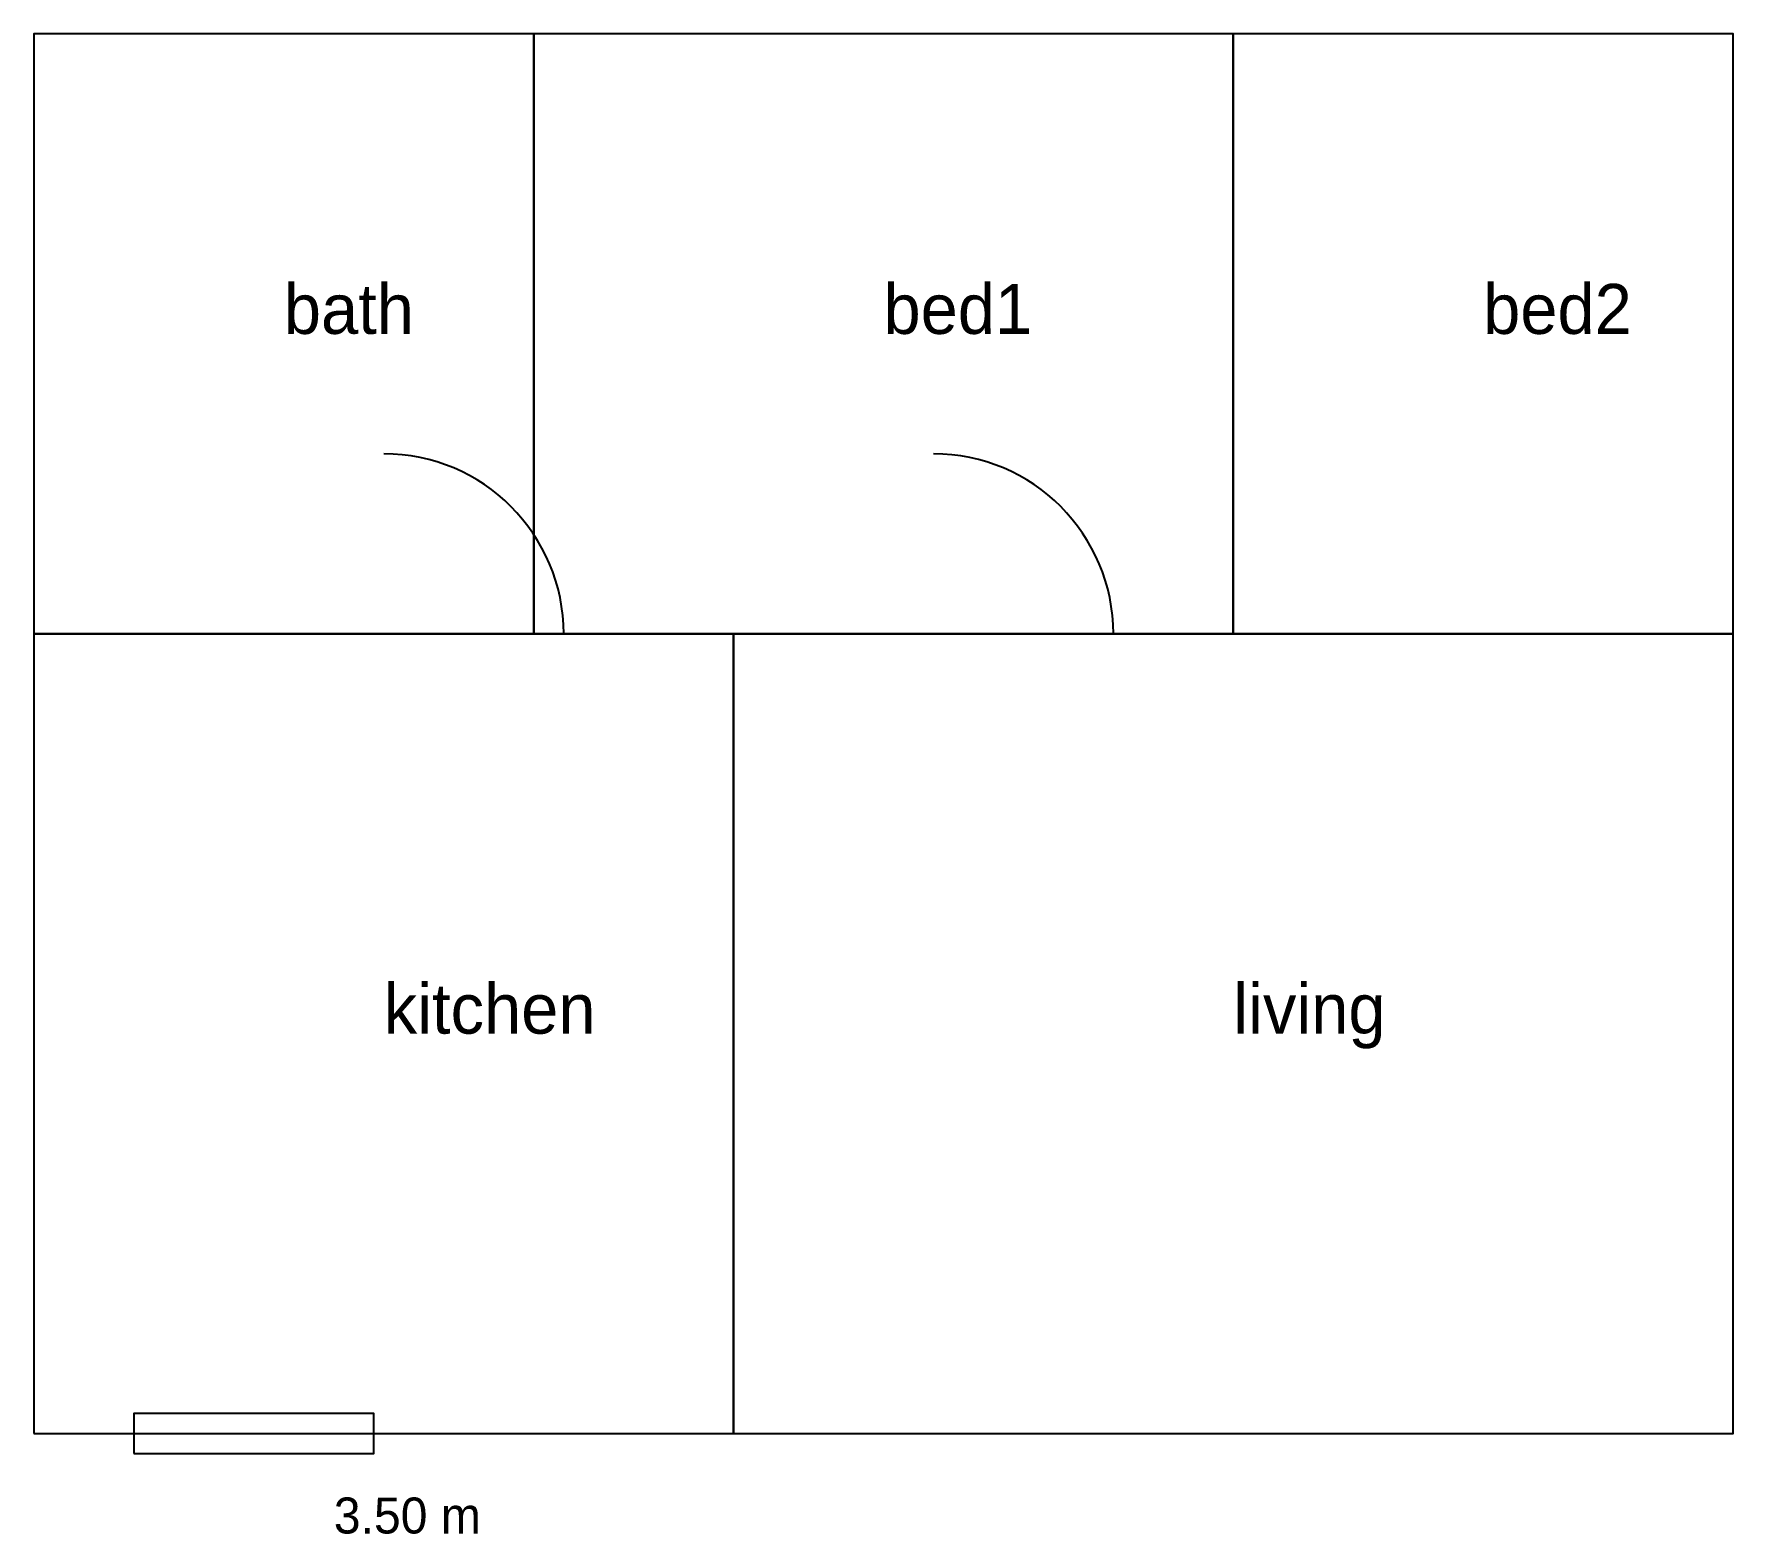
# Model space of a CAD drawing. Header units: metres. Extents: x 0 to 8.5, y -0.5 to 7.
import ezdxf

# ---------------------------------------------------------------- set-up
doc = ezdxf.new("R2010")
doc.units = ezdxf.units.M
for name, color, linetype in [('DIM', 5, 'Continuous'), ('DOOR', 1, 'Continuous'), ('ROOM', 3, 'Continuous'), ('WALL', 7, 'Continuous'), ('WINDOW', 4, 'Continuous')]:
    doc.layers.add(name, color=color, linetype=linetype)

msp = doc.modelspace()

# ---------------------------------------------------------------- linework, layer by layer
at = {"layer": 'DOOR'}
for centre in [(1.75, 4), (4.5, 4)]:
    msp.add_arc(centre, 0.9, 0, 90, dxfattribs=at)
at = {"layer": 'WALL'}
for points in [[(0, 4), (2.5, 4), (2.5, 7), (0, 7), (0, 4)], [(2.5, 4), (6, 4), (6, 7), (2.5, 7), (2.5, 4)], [(6, 4), (8.5, 4), (8.5, 7), (6, 7), (6, 4)], [(0, 0), (3.5, 0), (3.5, 4), (0, 4), (0, 0)], [(3.5, 0), (8.5, 0), (8.5, 4), (3.5, 4), (3.5, 0)]]:
    msp.add_lwpolyline(points, dxfattribs=at)
at = {"layer": 'WINDOW'}
msp.add_lwpolyline([(0.5, -0.1), (1.7, -0.1), (1.7, 0.1), (0.5, 0.1), (0.5, -0.1)], dxfattribs=at)

# ---------------------------------------------------------------- texts
at = {"layer": 'DIM'}
msp.add_text('3.50 m', height=0.18, dxfattribs=at).set_placement((1.5, -0.5))
at = {"layer": 'ROOM'}
for s, p in [('bath', (1.25, 5.5)), ('bed1', (4.25, 5.5)), ('bed2', (7.25, 5.5)), ('kitchen', (1.75, 2)), ('living', (6, 2))]:
    msp.add_text(s, height=0.25, dxfattribs=at).set_placement(p)

doc.saveas('drawing.dxf')
